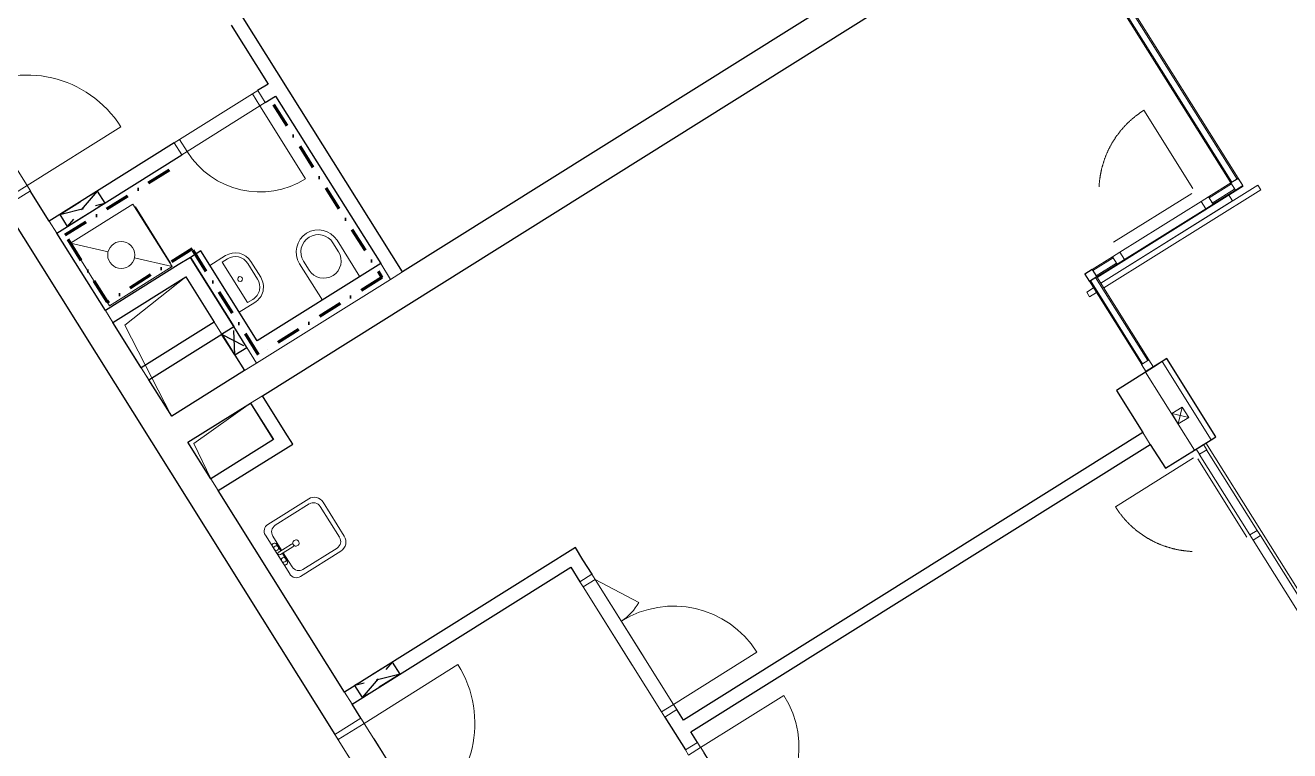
# Model space of a CAD drawing. Header units: millimetres. Extents: x 51291 to 245431, y -8645 to 72638.
# Drawn here: x 161312 to 171597, y 28347 to 34252 of the extents above; entities that cross this region are included whole.
import ezdxf

# ---------------------------------------------------------------- set-up
doc = ezdxf.new("R2010")
doc.units = ezdxf.units.MM
for name, pattern in [('HA_Dash_2mm-S1mm', [1500, 750, -750]), ('HA_Dash_3mm-S1mm', [300, 200, -100]), ('HA_DashDot_2_2mm-S0_6mm', [1650, 750, -450, 0, -450]), ('HA_DashDot_4mm-S1mm', [400, 200, -100, 0, -100])]:
    doc.linetypes.add(name, pattern=pattern)
for name, color, linetype, lineweight in [('A-DETL-GENF-OTLN', 9, 'Continuous', 9), ('A-DOOR-____-MCUT', 9, 'Continuous', 9), ('A-DOOR-____-OTLN', 9, 'Continuous', 9), ('A-DOOR-FRAM-MCUT', 9, 'Continuous', 9), ('A-FLOR-____-OTLN', 9, 'Continuous', 9), ('A-GENM-____-MCUT', 9, 'Continuous', 25), ('A-GENM-____-OTLN', 9, 'Continuous', 9), ('A-GLAZ-CURT-MCUT', 9, 'Continuous', 5), ('A-GLAZ-CURT-OTLN', 9, 'Continuous', 5), ('A-GLAZ-CWMG-MCUT', 9, 'Continuous', 5), ('A-GLAZ-CWMG-OTLN', 9, 'Continuous', 5), ('A-WALL-____-MCUT', 9, 'Continuous', 25), ('A-WALL-____-OTLN', 9, 'Continuous', 9), ('E-ELEC-FIXT-OTLN', 9, 'Continuous', 9), ('I-WALL-____-MCUT', 9, 'Continuous', 25), ('I-WALL-____-OTLN', 9, 'Continuous', 9), ('M-HVAC-DUCT-OTLN', 9, 'Continuous', 9), ('P-SANR-FIXT-OTLN', 9, 'Continuous', 9)]:
    doc.layers.add(name, color=color, linetype=linetype, lineweight=lineweight)

# ---------------------------------------------------------------- blocks, each defined once
blk = doc.blocks.new('HA_DR_Single_Swing_Solid - In_BJ_700x2100-2040353-schema rezu D_140_5400')
at = {"layer": 'A-DOOR-____-MCUT', "linetype": 'HA_DashDot_2_2mm-S0_6mm'}
for p, q in [((-350, 57.5), (350, 57.5)), ((-350, -57.5), (350, -57.5))]:
    blk.add_line(p, q, dxfattribs=at)
at = {"layer": 'A-DOOR-____-OTLN', "lineweight": 5}
blk.add_line((350, -757.5), (350, -57.5), dxfattribs=at)
blk.add_arc((350, -57.5), 700, 180, 270, dxfattribs=at)
at = {"layer": 'A-DOOR-FRAM-MCUT'}
for p, q in [((-350, 57.5), (-400, 57.5)), ((-400, 57.5), (-400, -57.5)), ((-350, -57.5), (-350, 57.5)), ((400, 57.5), (350, 57.5)), ((350, 57.5), (350, -57.5)), ((400, -57.5), (400, 57.5)), ((-400, -57.5), (-350, -57.5)), ((350, -57.5), (400, -57.5))]:
    blk.add_line(p, q, dxfattribs=at)
blk = doc.blocks.new('HA_DR_Single_Swing_Solid - In_BJ_900x2100_Vstup-2040224-schema rezu D_140_5400')
at = {"layer": 'A-DOOR-____-MCUT', "linetype": 'HA_DashDot_2_2mm-S0_6mm'}
for p, q in [((-450, 125), (450, 125)), ((-450, -125), (450, -125))]:
    blk.add_line(p, q, dxfattribs=at)
at = {"layer": 'A-DOOR-____-OTLN', "lineweight": 5}
blk.add_line((450, 1025), (450, 125), dxfattribs=at)
at = {"layer": 'A-DOOR-____-OTLN'}
for p, q in [((-500, 125), (500, 125)), ((-500, -125), (500, -125))]:
    blk.add_line(p, q, dxfattribs=at)
at = {"layer": 'A-DOOR-____-OTLN', "lineweight": 5}
blk.add_arc((450, 125), 900, 90, 180, dxfattribs=at)
at = {"layer": 'A-DOOR-FRAM-MCUT'}
for p, q in [((-500, -125), (-500, 125)), ((-500, 125), (-450, 125)), ((-450, 125), (-450, -125)), ((450, 125), (500, 125)), ((450, -125), (450, 125)), ((500, 125), (500, -125)), ((-450, -125), (-500, -125)), ((500, -125), (450, -125))]:
    blk.add_line(p, q, dxfattribs=at)
blk = doc.blocks.new('HA_DR_Single_Swing_Solid - In_BJ_900x2100_Vstup-2040222-schema rezu D_140_5400')
at = {"layer": 'A-DOOR-____-MCUT', "linetype": 'HA_DashDot_2_2mm-S0_6mm'}
for p, q in [((-450, 125), (450, 125)), ((-450, -125), (450, -125))]:
    blk.add_line(p, q, dxfattribs=at)
at = {"layer": 'A-DOOR-____-OTLN'}
for p, q in [((-500, 125), (500, 125)), ((-500, -125), (500, -125))]:
    blk.add_line(p, q, dxfattribs=at)
at = {"layer": 'A-DOOR-____-OTLN', "lineweight": 5}
blk.add_line((450, -1025), (450, -125), dxfattribs=at)
blk.add_arc((450, -125), 900, 180, 270, dxfattribs=at)
at = {"layer": 'A-DOOR-FRAM-MCUT'}
for p, q in [((-450, 125), (-500, 125)), ((-500, 125), (-500, -125)), ((-450, -125), (-450, 125)), ((500, 125), (450, 125)), ((450, 125), (450, -125)), ((500, -125), (500, 125)), ((-500, -125), (-450, -125)), ((450, -125), (500, -125))]:
    blk.add_line(p, q, dxfattribs=at)
blk = doc.blocks.new('HA_DR_Double_Swing_Solid - In_BJ_1200x2100_800-1662813-schema rezu D_140_5400')
at = {"layer": 'A-DOOR-____-MCUT', "linetype": 'HA_DashDot_2_2mm-S0_6mm'}
for p, q in [((-600, 57.5), (600, 57.5)), ((-600, -57.5), (600, -57.5))]:
    blk.add_line(p, q, dxfattribs=at)
at = {"layer": 'A-DOOR-____-OTLN', "lineweight": 5}
for p, q in [((600, 857.5), (600, 57.5)), ((-253.6, 257.5), (-600, 57.5))]:
    blk.add_line(p, q, dxfattribs=at)
for centre, radius, start, end in [((600, 57.5), 800, 90, 180), ((-600, 57.5), 400, 360, 30)]:
    blk.add_arc(centre, radius, start, end, dxfattribs=at)
at = {"layer": 'A-DOOR-FRAM-MCUT'}
for p, q in [((-650, -57.5), (-650, 57.5)), ((-650, 57.5), (-600, 57.5)), ((-600, 57.5), (-600, -57.5)), ((600, 57.5), (650, 57.5)), ((600, -57.5), (600, 57.5)), ((650, 57.5), (650, -57.5)), ((-600, -57.5), (-650, -57.5)), ((650, -57.5), (600, -57.5))]:
    blk.add_line(p, q, dxfattribs=at)
blk = doc.blocks.new('HA_DR_Single_Swing_Solid - In_BJ_800x2100-2040331-schema rezu D_140_5400')
at = {"layer": 'A-DOOR-____-MCUT', "linetype": 'HA_DashDot_2_2mm-S0_6mm'}
for p, q in [((-400, 57.5), (400, 57.5)), ((-400, -57.5), (400, -57.5))]:
    blk.add_line(p, q, dxfattribs=at)
at = {"layer": 'A-DOOR-____-OTLN', "lineweight": 5}
blk.add_line((400, -857.5), (400, -57.5), dxfattribs=at)
blk.add_arc((400, -57.5), 800, 180, 270, dxfattribs=at)
at = {"layer": 'A-DOOR-FRAM-MCUT'}
for p, q in [((-400, 57.5), (-450, 57.5)), ((-450, 57.5), (-450, -57.5)), ((-400, -57.5), (-400, 57.5)), ((450, 57.5), (400, 57.5)), ((400, 57.5), (400, -57.5)), ((450, -57.5), (450, 57.5)), ((-450, -57.5), (-400, -57.5)), ((400, -57.5), (450, -57.5))]:
    blk.add_line(p, q, dxfattribs=at)
blk = doc.blocks.new('System Panel - Glazed_50mm_Offset50-2022182-schema rezu D_140_5400')
at = {"layer": 'A-GLAZ-CURT-MCUT'}
for p, q in [((1197.5, 125), (-1197.5, 125)), ((-1197.5, 125), (-1197.5, 75)), ((1197.5, 75), (1197.5, 125)), ((-1197.5, 75), (1197.5, 75))]:
    blk.add_line(p, q, dxfattribs=at)
blk = doc.blocks.new('Rectangular Mullion - 70x70_Symetric_Offset0-2022180-schema rezu D_140_5400')
at = {"layer": 'A-GLAZ-CWMG-OTLN'}
for p, q in [((-11408, 32970), (-12679, 34999)), ((-11349, 33007), (-12619, 35036))]:
    blk.add_line(p, q, dxfattribs=at)
blk = doc.blocks.new('Rectangular Mullion - 70x70_Symetric_Offset0-V81-schema rezu D_140_5400')
at = {"layer": 'A-GLAZ-CWMG-MCUT'}
for p, q in [((-70, -65), (0, -65)), ((-70, -135), (-70, -65)), ((0, -65), (0, -135)), ((0, -135), (-70, -135))]:
    blk.add_line(p, q, dxfattribs=at)
blk = doc.blocks.new('System Panel - Glazed_50mm_Offset50-1502159-schema rezu D_140_5400')
at = {"layer": 'A-GLAZ-CURT-MCUT'}
for p, q in [((107.5, 125), (-107.5, 125)), ((-107.5, 125), (-107.5, 75)), ((107.5, 75), (107.5, 125)), ((-107.5, 75), (107.5, 75))]:
    blk.add_line(p, q, dxfattribs=at)
blk = doc.blocks.new('Rectangular Mullion - 70x70_Symetric_Offset0-1505272-schema rezu D_140_5400')
at = {"layer": 'A-GLAZ-CWMG-OTLN'}
for p, q in [((-15865, 39680), (-15683, 39795)), ((-15828, 39621), (-15646, 39735))]:
    blk.add_line(p, q, dxfattribs=at)
blk = doc.blocks.new('Rectangular Mullion - 70x70_Symetric_Offset0-1501645-schema rezu D_140_5400')
at = {"layer": 'A-GLAZ-CWMG-MCUT'}
for p, q in [((-70, -65), (0, -65)), ((-70, -135), (-70, -65)), ((0, -65), (0, -135)), ((0, -135), (-70, -135))]:
    blk.add_line(p, q, dxfattribs=at)
blk = doc.blocks.new('Rectangular Mullion - 70x70_Symetric_Offset0-V82-schema rezu D_140_5400')
at = {"layer": 'A-GLAZ-CWMG-MCUT'}
for p, q in [((0, -65), (-70, -65)), ((-70, -65), (-70, -135)), ((0, -135), (0, -65)), ((-70, -135), (0, -135))]:
    blk.add_line(p, q, dxfattribs=at)
blk = doc.blocks.new('System Panel - Glazed_50mm_Offset50-2022159-schema rezu D_140_5400')
at = {"layer": 'A-GLAZ-CURT-MCUT'}
for p, q in [((400, 125), (-400, 125)), ((-400, 125), (-400, 75)), ((400, 75), (400, 125)), ((-400, 75), (400, 75))]:
    blk.add_line(p, q, dxfattribs=at)
blk = doc.blocks.new('Rectangular Mullion - 70x70_Symetric_Offset0-2022157-schema rezu D_140_5400')
at = {"layer": 'A-GLAZ-CWMG-OTLN'}
for p, q in [((-12074, 31528), (-12498, 32205)), ((-12133, 31491), (-12557, 32168))]:
    blk.add_line(p, q, dxfattribs=at)
blk = doc.blocks.new('Rectangular Mullion - 70x70_Symetric_Offset0-1395025-schema rezu D_140_5400')
at = {"layer": 'A-GLAZ-CWMG-MCUT'}
for p, q in [((-70, -65), (0, -65)), ((-70, -135), (-70, -65)), ((0, -65), (0, -135)), ((0, -135), (-70, -135))]:
    blk.add_line(p, q, dxfattribs=at)
blk = doc.blocks.new('Rectangular Mullion - 70x70_Symetric_Offset0-1395026-schema rezu D_140_5400')
at = {"layer": 'A-GLAZ-CWMG-MCUT'}
for p, q in [((0, -65), (-70, -65)), ((-70, -65), (-70, -135)), ((0, -135), (0, -65)), ((-70, -135), (0, -135))]:
    blk.add_line(p, q, dxfattribs=at)
blk = doc.blocks.new('HA_GM_Shaft_Rectangle - Default-2055999-schema rezu D_140_5400')
at = {"layer": 'A-DETL-GENF-OTLN'}
for p, q in [((70, -70), (700, 0)), ((0, -900), (70, -70))]:
    blk.add_line(p, q, dxfattribs=at)
at = {"layer": 'A-GENM-____-OTLN'}
for p, q in [((0, -900), (0, 0)), ((0, 0), (700, 0)), ((700, 0), (700, -900)), ((700, -900), (0, -900))]:
    blk.add_line(p, q, dxfattribs=at)
blk = doc.blocks.new('HA_GM_Shaft_Rectangle - Default-2056017-schema rezu D_140_5400')
at = {"layer": 'A-DETL-GENF-OTLN'}
for p, q in [((35, -35), (600, 0)), ((0, -350), (35, -35))]:
    blk.add_line(p, q, dxfattribs=at)
at = {"layer": 'A-GENM-____-OTLN'}
for p, q in [((0, -350), (0, 0)), ((0, 0), (600, 0)), ((600, 0), (600, -350)), ((600, -350), (0, -350))]:
    blk.add_line(p, q, dxfattribs=at)
blk = doc.blocks.new('ABMV_Toilet_WallHung - Default-1928450-schema rezu D_140_5400')
at = {"layer": 'P-SANR-FIXT-OTLN'}
for p, q in [((-55, 75), (-55, 425)), ((-16, 426), (-16, 340)), ((266, 340), (266, 426)), ((305, 75), (305, 425))]:
    blk.add_line(p, q, dxfattribs=at)
for centre, radius, start, end in [((125, 425), 180, 0, 180), ((125, 426), 141, 360, 180), ((125, 340), 141, 180, 360)]:
    blk.add_arc(centre, radius, start, end, dxfattribs=at)
blk = doc.blocks.new('Skříňka se dřezem_ pravoúhlá - 500 x 440mm-1427235-schema rezu D_140_5400')
at = {"layer": 'P-SANR-FIXT-OTLN'}
for p, q in [((-234, 117), (-234, -271)), ((-234, 117), (-234, -271)), ((202, 180), (-171, 180)), ((202, 180), (-171, 180)), ((3, 133), (-133, 133)), ((92, 180), (-73, 180)), ((-73, 142), (3, 142)), ((3, 161), (3, 40)), ((28, 161), (28, 40)), ((28, 142), (92, 142)), ((164, 133), (28, 133)), ((266, -276), (266, 117)), ((266, -276), (266, 117)), ((-196, 69), (-196, -258)), ((228, -258), (228, 69)), ((-145, -360), (181, -360)), ((-145, -360), (181, -360)), ((-133, -322), (164, -322))]:
    blk.add_line(p, q, dxfattribs=at)
for centre, radius, start, end in [((-171, 117), 63.5, 90, 180), ((-171, 117), 63.5, 90, 180), ((-133, 69), 63.5, 90, 180), ((-73, 161), 19, 90, 270), ((-48, 161), 19, 360, 180), ((-48, 161), 19, 180, 0), ((16, 161), 12.7, 360, 180), ((66, 161), 19, 360, 180), ((66, 161), 19, 180, 360), ((92, 161), 19, 270, 90), ((164, 69), 63.5, 0, 90), ((202, 117), 63.5, 0, 90), ((202, 117), 63.5, 360, 90), ((16, 3), 25.4, 360, 180), ((16, 3), 25.4, 180, 0), ((16, 40), 12.7, 180, 0), ((-145, -271), 88.9, 180, 270), ((-145, -271), 88.9, 180, 270), ((-133, -258), 63.5, 180, 270), ((164, -258), 63.5, 270, 0), ((181, -276), 84.4, 270, 0), ((181, -276), 84.4, 270, 0)]:
    blk.add_arc(centre, radius, start, end, dxfattribs=at)
blk = doc.blocks.new('R_bathroom_washing_machine - 600x600x900-1423135-schema rezu D_140_5400')
at = {"layer": 'E-ELEC-FIXT-OTLN'}
for p, q in [((678, 597), (78, 597)), ((78, 597), (78, -3)), ((455, 374), (678, 597)), ((555, 602), (555, 597)), ((572, 602), (572, 597)), ((580, 602), (580, 602)), ((580, 602), (580, 602)), ((580, 602), (580, 602)), ((580, 602), (580, 602)), ((587, 597), (587, 602)), ((605, 597), (605, 602)), ((678, -3), (678, 597)), ((78, -3), (300, 219)), ((78, -3), (678, -3)), ((108, -3), (108, -8)), ((648, -8), (108, -8)), ((648, -8), (648, -3))]:
    blk.add_line(p, q, dxfattribs=at)
blk.add_circle((378, 297), 110, dxfattribs=at)
blk = doc.blocks.new('Systémový panel - Sklo-1501127-schema rezu D_140_5400')
at = {"layer": 'A-GLAZ-CURT-MCUT'}
for p, q in [((787.5, 0), (-787.5, 0)), ((-787.5, 0), (-787.5, -70)), ((787.5, -70), (787.5, 0)), ((-787.5, -70), (787.5, -70))]:
    blk.add_line(p, q, dxfattribs=at)
blk = doc.blocks.new('Obdélníková příčel - 50x70mm EXT-1501128-schema rezu D_140_5400')
at = {"layer": 'A-GLAZ-CWMG-MCUT'}
for p, q in [((-50, 70), (0, 70)), ((-50, 0), (-50, 70)), ((0, 70), (0, 0)), ((0, 0), (-50, 0))]:
    blk.add_line(p, q, dxfattribs=at)
blk = doc.blocks.new('ABMV_CW_Single_Swing_Generic - Ex_Glass_SKLOPNE-1536050-schema rezu D_140_5400')
at = {"layer": 'A-DOOR-____-OTLN', "linetype": 'HA_Dash_2mm-S1mm', "lineweight": 5}
for p in [(387.5, 805), (-387.5, 30)]:
    blk.add_line(p, (387.5, 30), dxfattribs=at)
blk.add_arc((387.5, 30), 775, 90, 180, dxfattribs=at)
blk = doc.blocks.new('Obdélníková příčel - 50x70mm EXT-1501125-schema rezu D_140_5400')
at = {"layer": 'A-GLAZ-CWMG-OTLN'}
for p, q in [((-15899, 37653), (-15488, 36996)), ((-15958, 37616), (-15547, 36959))]:
    blk.add_line(p, q, dxfattribs=at)
blk = doc.blocks.new('Obdélníková příčel - 50x70mm EXT-1501126-schema rezu D_140_5400')
at = {"layer": 'A-GLAZ-CWMG-MCUT'}
for p, q in [((-25, 70), (25, 70)), ((-25, 0), (-25, 70)), ((25, 70), (25, 0)), ((25, 0), (-25, 0))]:
    blk.add_line(p, q, dxfattribs=at)
blk = doc.blocks.new('ABMV_CW_Single_Swing_Generic - Ex_Glass_SKLOPNE-1536052-schema rezu D_140_5400')
at = {"layer": 'A-DOOR-____-OTLN', "linetype": 'HA_Dash_2mm-S1mm', "lineweight": 5}
for p in [(390, 810), (-390, 30)]:
    blk.add_line(p, (390, 30), dxfattribs=at)
blk.add_arc((390, 30), 780, 90, 180, dxfattribs=at)
blk = doc.blocks.new('Rectangular Mullion - 70x70_Symetric_Offset0-1502155-schema rezu D_140_5400')
at = {"layer": 'A-GLAZ-CWMG-OTLN'}
for p, q in [((-16585, 39229), (-15924, 39643)), ((-16548, 39170), (-15887, 39584))]:
    blk.add_line(p, q, dxfattribs=at)
blk = doc.blocks.new('Rectangular Mullion - 70x70_Symetric_Offset0-1501643-schema rezu D_140_5400')
at = {"layer": 'A-GLAZ-CWMG-MCUT'}
for p, q in [((-35, -65), (35, -65)), ((-35, -135), (-35, -65)), ((35, -65), (35, -135)), ((35, -135), (-35, -135))]:
    blk.add_line(p, q, dxfattribs=at)
blk = doc.blocks.new('System Panel - Glazed_50mm_Offset50-1502124-schema rezu D_140_5400')
at = {"layer": 'A-GLAZ-CURT-MCUT'}
for p, q in [((97.5, 125), (-97.5, 125)), ((-97.5, 125), (-97.5, 75)), ((97.5, 75), (97.5, 125)), ((-97.5, 75), (97.5, 75))]:
    blk.add_line(p, q, dxfattribs=at)
blk = doc.blocks.new('Rectangular Mullion - 70x70_Symetric_Offset0-1505059-schema rezu D_140_5400')
at = {"layer": 'A-GLAZ-CWMG-OTLN'}
for p, q in [((-16810, 39089), (-16645, 39192)), ((-16773, 39029), (-16607, 39133))]:
    blk.add_line(p, q, dxfattribs=at)
blk = doc.blocks.new('ABMV_WashBasin_Generic - 450x300-1493525-schema rezu D_140_5400')
at = {"layer": 'P-SANR-FIXT-OTLN'}
for p, q in [((200, 350), (50, 350)), ((50, 320), (200, 320)), ((-100, 200), (-100, 50)), ((-70, 150), (-70, 200)), ((320, 150), (-70, 150)), ((320, 200), (320, 150)), ((350, 50), (350, 200))]:
    blk.add_line(p, q, dxfattribs=at)
for centre, radius, start, end in [((50, 200), 150, 90, 180), ((50, 200), 120, 90, 180), ((200, 200), 150, 360, 90), ((200, 200), 120, 360, 90), ((125, 200), 20, 90, 270), ((125, 200), 20, 270, 90)]:
    blk.add_arc(centre, radius, start, end, dxfattribs=at)
blk = doc.blocks.new('HA_GM_Tiling_LineBased - Generic Tiles-1986773-schema rezu D_140_5400')
at = {"layer": 'A-GENM-____-OTLN', "linetype": 'HA_DashDot_4mm-S1mm', "lineweight": 80}
blk.add_line((50, -50), (1710, -50), dxfattribs=at)
blk = doc.blocks.new('HA_GM_Tiling_LineBased - Generic Tiles-1986771-schema rezu D_140_5400')
at = {"layer": 'A-GENM-____-OTLN', "linetype": 'HA_DashDot_4mm-S1mm', "lineweight": 80}
blk.add_line((50, -50), (1235, -50), dxfattribs=at)
blk = doc.blocks.new('HA_GM_Tiling_LineBased - Generic Tiles-1986770-schema rezu D_140_5400')
at = {"layer": 'A-GENM-____-OTLN', "linetype": 'HA_DashDot_4mm-S1mm', "lineweight": 80}
blk.add_line((50, -50), (1065, -50), dxfattribs=at)
blk = doc.blocks.new('HA_GM_Tiling_LineBased - Generic Tiles-1986772-schema rezu D_140_5400')
at = {"layer": 'A-GENM-____-OTLN', "linetype": 'HA_DashDot_4mm-S1mm', "lineweight": 80}
blk.add_line((-50, -50), (765, -50), dxfattribs=at)
blk = doc.blocks.new('HA_GM_Tiling_LineBased - Generic Tiles-1986774-schema rezu D_140_5400')
at = {"layer": 'A-GENM-____-OTLN', "linetype": 'HA_DashDot_4mm-S1mm', "lineweight": 80}
blk.add_line((50, -50), (695, -50), dxfattribs=at)
blk = doc.blocks.new('HA_GM_Tiling_LineBased - Generic Tiles-1986775-schema rezu D_140_5400')
at = {"layer": 'A-GENM-____-OTLN', "linetype": 'HA_DashDot_4mm-S1mm', "lineweight": 80}
blk.add_line((50, -50), (1150, -50), dxfattribs=at)
blk = doc.blocks.new('HA_GM_Opening_Rectangle_WallBased - Default-1969288-schema rezu D_140_5400')
at = {"layer": 'A-GENM-____-MCUT', "linetype": 'HA_Dash_3mm-S1mm'}
for p, q in [((305, 57.5), (-55, -57.5)), ((-55, 57.5), (305, -57.5)), ((-55, 57.5), (-55, -57.5)), ((-55, 57.5), (305, 57.5)), ((305, 57.5), (305, -57.5)), ((-55, -57.5), (305, -57.5))]:
    blk.add_line(p, q, dxfattribs=at)
blk = doc.blocks.new('HA_GM_Opening_Rectangle_WallBased - Default-2068907-schema rezu D_140_5400')
at = {"layer": 'A-GENM-____-MCUT', "linetype": 'HA_Dash_3mm-S1mm'}
for p, q in [((225, 58), (25, -58)), ((25, 58), (225, -58)), ((25, 58), (25, -58)), ((25, 58), (225, 58)), ((225, 58), (225, -58)), ((25, -58), (225, -58))]:
    blk.add_line(p, q, dxfattribs=at)
blk = doc.blocks.new('185-01_OBJEKT C_Central_rvt-3-schema rezu D_140_5400')
at = {"layer": 'A-FLOR-____-OTLN'}
blk.add_line((-12033, 31472), (-12038, 31470), dxfattribs=at)
at = {"layer": 'A-WALL-____-MCUT', "lineweight": 9}
for p, q in [((-21019, 32659), (-20958, 32561)), ((-18244, 32184), (-18323, 32312)), ((-18244, 32184), (-18146, 32246)), ((-18244, 32184), (-19333, 31502)), ((-19333, 31502), (-18244, 32184)), ((-20562, 31930), (-20501, 31832)), ((-19412, 31629), (-19518, 31799)), ((-19518, 31799), (-19412, 31629)), ((-19412, 31629), (-19333, 31502)), ((-19430, 31441), (-19333, 31502)), ((-11966, 31515), (-11568, 30879)), ((-11568, 30879), (-11966, 31515)), ((-20270, 31464), (-20209, 31366)), ((-11703, 30794), (-12101, 31429)), ((-12101, 31429), (-11703, 30794)), ((-19285, 31237), (-19382, 31176)), ((-12063, 30841), (-12124, 30938)), ((-19705, 30561), (-19644, 30464)), ((-18617, 28824), (-18556, 28726))]:
    blk.add_line(p, q, dxfattribs=at)
at = {"layer": 'A-WALL-____-MCUT'}
for p, q in [((-11966, 31515), (-12101, 31430)), ((-11928, 31539), (-11966, 31515)), ((-11529, 30903), (-11928, 31539)), ((-12101, 31430), (-12101, 31429)), ((-11703, 30794), (-11568, 30879)), ((-11568, 30879), (-11529, 30903))]:
    blk.add_line(p, q, dxfattribs=at)
at = {"layer": 'A-WALL-____-OTLN'}
for p, q in [((-12465, 32152), (-11187, 32952)), ((-11164, 32914), (-12441, 32114)), ((-11164, 32914), (-11187, 32952)), ((-11393, 32823), (-12465, 32152)), ((-11393, 32823), (-11426, 32876)), ((-12579, 32080), (-12524, 32115)), ((-12556, 32042), (-12579, 32080)), ((-12500, 32077), (-12556, 32042))]:
    blk.add_line(p, q, dxfattribs=at)
at = {"layer": 'I-WALL-____-MCUT'}
for p, q in [((-14409, 34586), (-18146, 32246)), ((-19285, 31237), (-14276, 34375)), ((-19539, 34252), (-19239, 33773)), ((-18146, 32246), (-19441, 34313)), ((-19239, 33773), (-19324, 33720)), ((-19263, 33623), (-19178, 33676)), ((-19178, 33676), (-18323, 32312)), ((-20002, 33296), (-21019, 32659)), ((-20958, 32561), (-19941, 33198)), ((-21019, 32659), (-21173, 32905)), ((-21384, 32772), (-18696, 28479)), ((-20562, 31930), (-20958, 32561)), ((-19787, 32416), (-19871, 32363)), ((-19328, 31683), (-19787, 32416)), ((-19969, 32301), (-20562, 31930)), ((-19871, 32363), (-19969, 32301)), ((-19518, 31799), (-19871, 32363)), ((-19871, 32363), (-19518, 31799)), ((-18323, 32312), (-19328, 31683)), ((-20501, 31832), (-19908, 32204)), ((-19908, 32204), (-19677, 31835)), ((-20270, 31464), (-20501, 31832)), ((-19677, 31835), (-20270, 31464)), ((-20209, 31366), (-19616, 31738)), ((-19616, 31738), (-19510, 31568)), ((-19510, 31568), (-19430, 31441)), ((-19430, 31441), (-20023, 31070)), ((-12101, 31429), (-12338, 31280)), ((-20023, 31070), (-20209, 31366)), ((-12338, 31280), (-12124, 30938)), ((-19891, 30858), (-19382, 31176)), ((-19382, 31176), (-19196, 30880)), ((-19099, 30941), (-19285, 31237)), ((-19705, 30561), (-19891, 30858)), ((-19196, 30880), (-19705, 30561)), ((-19038, 30843), (-19099, 30941)), ((-12124, 30938), (-15861, 28597)), ((-19644, 30464), (-19038, 30843)), ((-15800, 28500), (-12063, 30841)), ((-12063, 30841), (-11940, 30646)), ((-11940, 30646), (-11703, 30794)), ((-18617, 28824), (-19644, 30464)), ((-16739, 30000), (-18617, 28824)), ((-16678, 29902), (-16739, 30000)), ((-18556, 28726), (-16776, 29841)), ((-16776, 29841), (-16702, 29723)), ((-16604, 29784), (-16678, 29902)), ((-18484, 28612), (-18556, 28726)), ((-16012, 28621), (-15844, 28354)), ((-15861, 28597), (-15914, 28682)), ((-15747, 28415), (-15800, 28500))]:
    blk.add_line(p, q, dxfattribs=at)
at = {"layer": 'I-WALL-____-OTLN'}
for p, q in [((-19959, 33322), (-19366, 33694)), ((-19305, 33596), (-19898, 33225)), ((-16578, 29741), (-15941, 28724)), ((-16038, 28663), (-16675, 29680)), ((-15720, 28373), (-15296, 27695))]:
    blk.add_line(p, q, dxfattribs=at)
at = {"layer": 'M-HVAC-DUCT-OTLN', "lineweight": 5}
for p, q in [((-11888, 31091), (-11803, 31144)), ((-11750, 31060), (-11888, 31091)), ((-11835, 31007), (-11888, 31091)), ((-11835, 31007), (-11803, 31144)), ((-11803, 31144), (-11750, 31060)), ((-11750, 31060), (-11835, 31007))]:
    blk.add_line(p, q, dxfattribs=at)
at = {"layer": 'A-DOOR-____-OTLN', "color": 250, "lineweight": 9}
for name, p, rotation in [('HA_DR_Single_Swing_Solid - In_BJ_900x2100_Vstup-2040224-schema rezu D_140_5400', (-21544, 33262), 302.0612494774555), ('HA_DR_Single_Swing_Solid - In_BJ_700x2100-2040353-schema rezu D_140_5400', (-19632, 33459), 32.06124947745543), ('ABMV_CW_Single_Swing_Generic - Ex_Glass_SKLOPNE-1536052-schema rezu D_140_5400', (-12015, 32667), 32.06124947745532), ('ABMV_CW_Single_Swing_Generic - Ex_Glass_SKLOPNE-1536050-schema rezu D_140_5400', (-11458, 30431), 122.0612494774548), ('HA_DR_Double_Swing_Solid - In_BJ_1200x2100_800-1662813-schema rezu D_140_5400', (-16308, 29202), 302.0612494774555), ('HA_DR_Single_Swing_Solid - In_BJ_900x2100_Vstup-2040222-schema rezu D_140_5400', (-18324, 28122), 122.0612494774555), ('HA_DR_Single_Swing_Solid - In_BJ_800x2100-2040331-schema rezu D_140_5400', (-15557, 28003), 122.0612494774555)]:
    blk.add_blockref(name, p, dxfattribs=dict(at, rotation=rotation))
at = {"layer": 'A-GENM-____-OTLN', "color": 250, "lineweight": 9}
for name, p, rotation in [('HA_GM_Tiling_LineBased - Generic Tiles-1986773-schema rezu D_140_5400', (-19178, 33676), 302.0612494774557), ('HA_GM_Tiling_LineBased - Generic Tiles-1986775-schema rezu D_140_5400', (-20958, 32561), 32.06124947745583), ('HA_GM_Opening_Rectangle_WallBased - Default-1969288-schema rezu D_140_5400', (-20857, 32692), 32.06124947745543), ('HA_GM_Tiling_LineBased - Generic Tiles-1986774-schema rezu D_140_5400', (-20562, 31930), 122.0612494774557), ('HA_GM_Tiling_LineBased - Generic Tiles-1986772-schema rezu D_140_5400', (-19871, 32363), 212.0612494774558), ('HA_GM_Tiling_LineBased - Generic Tiles-1986770-schema rezu D_140_5400', (-19333, 31502), 122.0612494774557), ('HA_GM_Shaft_Rectangle - Default-2055999-schema rezu D_140_5400', (-20501, 31832), 32.06124947745543), ('HA_GM_Tiling_LineBased - Generic Tiles-1986771-schema rezu D_140_5400', (-18244, 32184), 212.0612494774558), ('HA_GM_Opening_Rectangle_WallBased - Default-2068907-schema rezu D_140_5400', (-19448, 31578), 122.0612494774554), ('HA_GM_Shaft_Rectangle - Default-2056017-schema rezu D_140_5400', (-19891, 30858), 32.06124947745543), ('HA_GM_Opening_Rectangle_WallBased - Default-1969288-schema rezu D_140_5400', (-18243, 28990), 212.0612494774556)]:
    blk.add_blockref(name, p, dxfattribs=dict(at, rotation=rotation))
at = {"layer": 'A-GLAZ-CURT-OTLN', "color": 250, "lineweight": 9}
for name, p, rotation in [('System Panel - Glazed_50mm_Offset50-2022182-schema rezu D_140_5400', (-12098, 33949), 302.0612494774555), ('System Panel - Glazed_50mm_Offset50-1502159-schema rezu D_140_5400', (-11534, 32968), 212.0612494774553), ('System Panel - Glazed_50mm_Offset50-1502124-schema rezu D_140_5400', (-12487, 32371), 212.0612494774553), ('System Panel - Glazed_50mm_Offset50-2022159-schema rezu D_140_5400', (-12401, 31795), 302.0612494774553), ('Systémový panel - Sklo-1501127-schema rezu D_140_5400', (-10808, 29393), 122.0612494774548)]:
    blk.add_blockref(name, p, dxfattribs=dict(at, rotation=rotation))
at = {"layer": 'A-GLAZ-CWMG-OTLN', "color": 250, "lineweight": 9}
for name, p in [('Rectangular Mullion - 70x70_Symetric_Offset0-2022180-schema rezu D_140_5400', (0, 0)), ('Rectangular Mullion - 70x70_Symetric_Offset0-1505272-schema rezu D_140_5400', (4275, -6825)), ('Rectangular Mullion - 70x70_Symetric_Offset0-1502155-schema rezu D_140_5400', (4275, -6825)), ('Rectangular Mullion - 70x70_Symetric_Offset0-1505059-schema rezu D_140_5400', (4275, -6825)), ('Rectangular Mullion - 70x70_Symetric_Offset0-2022157-schema rezu D_140_5400', (0, 0)), ('Obdélníková příčel - 50x70mm EXT-1501125-schema rezu D_140_5400', (4294, -6856))]:
    blk.add_blockref(name, p, dxfattribs=at)
for name, p, rotation in [('Rectangular Mullion - 70x70_Symetric_Offset0-V82-schema rezu D_140_5400', (-11383, 33062), 32.06124947745532), ('Rectangular Mullion - 70x70_Symetric_Offset0-1395026-schema rezu D_140_5400', (-12650, 32194), 122.0612494774553)]:
    blk.add_blockref(name, p, dxfattribs=dict(at, rotation=rotation))
at = {"layer": 'A-GLAZ-CWMG-OTLN', "color": 250, "lineweight": 9, "extrusion": (0, 0, -1)}
for name, p, rotation in [('Rectangular Mullion - 70x70_Symetric_Offset0-V81-schema rezu D_140_5400', (11425, 32875), 237.9387505225445), ('Rectangular Mullion - 70x70_Symetric_Offset0-1501643-schema rezu D_140_5400', (11654, 32892), 327.9387505225447), ('Rectangular Mullion - 70x70_Symetric_Offset0-1501643-schema rezu D_140_5400', (12375, 32441), 327.9387505225447), ('Rectangular Mullion - 70x70_Symetric_Offset0-1501645-schema rezu D_140_5400', (12629, 32282), 327.9387505225447), ('Rectangular Mullion - 70x70_Symetric_Offset0-1395025-schema rezu D_140_5400', (12151, 31397), 237.9387505225447), ('Obdélníková příčel - 50x70mm EXT-1501128-schema rezu D_140_5400', (11690, 30802), 57.93875052254523), ('Obdélníková příčel - 50x70mm EXT-1501126-schema rezu D_140_5400', (11239, 30082), 57.93875052254523)]:
    blk.add_blockref(name, p, dxfattribs=dict(at, rotation=rotation))
at = {"layer": 'E-ELEC-FIXT-OTLN', "color": 250, "lineweight": 9, "rotation": 122.0612494774543}
blk.add_blockref('R_bathroom_washing_machine - 600x600x900-1423135-schema rezu D_140_5400', (-19981, 32220), dxfattribs=at)
at = {"layer": 'P-SANR-FIXT-OTLN', "color": 250, "lineweight": 9}
for name, p, rotation in [('ABMV_Toilet_WallHung - Default-1928450-schema rezu D_140_5400', (-18711, 31980), 32.0612494774555), ('ABMV_WashBasin_Generic - 450x300-1493525-schema rezu D_140_5400', (-19702, 32186), 302.0612494774557), ('Skříňka se dřezem_ pravoúhlá - 500 x 440mm-1427235-schema rezu D_140_5400', (-19001, 30026), 122.0612494774547)]:
    blk.add_blockref(name, p, dxfattribs=dict(at, rotation=rotation))

msp = doc.modelspace()

# ---------------------------------------------------------------- linework, layer by layer
at = {"layer": 'A-FLOR-____-OTLN'}
for p, q in [((171217.7, 32941.7), (170031.2, 32198.5)), ((170487.7, 31469.7), (170559.8, 31514.8)), ((170915.5, 30852.7), (172242.6, 28734))]:
    msp.add_line(p, q, dxfattribs=at)

# ---------------------------------------------------------------- block references
at = {"lineweight": 5}
msp.add_blockref('185-01_OBJEKT C_Central_rvt-3-schema rezu D_140_5400', (182525.4, 0), dxfattribs=at)

doc.saveas('drawing.dxf')
